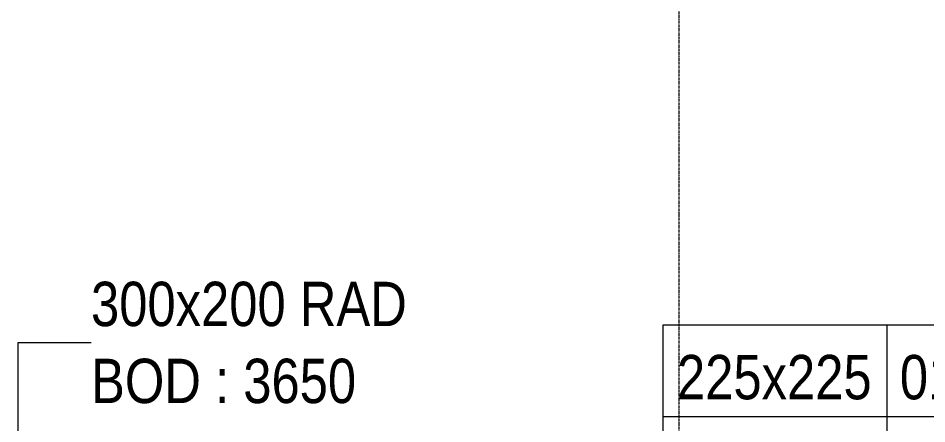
# Model space of a CAD drawing. Header units: inches. Extents: x -83664 to 20107, y -47222 to 19398.
# Drawn here: x 5447 to 10370, y -14205 to -12008 of the extents above; entities that cross this region are included whole.
import ezdxf

# ---------------------------------------------------------------- set-up
doc = ezdxf.new("R2010")
doc.units = ezdxf.units.IN
doc.header["$MEASUREMENT"] = 0
doc.linetypes.add('Grid Line', pattern=[22.225, 12.7, -3.175, 3.175, -3.175])
doc.layers.add('A-DETL', color=7, linetype='Continuous', lineweight=18, true_color=0x00a600)
for name, color, linetype, lineweight in [('G-ANNO-TEXT', 7, 'Continuous', 9), ('M-HVAC-DUCT-IDEN', 7, 'Continuous', 18), ('S-GRID', 7, 'Continuous', 9)]:
    doc.layers.add(name, color=color, linetype=linetype, lineweight=lineweight)
doc.styles.add('Arial Narrow_21', font='ARIALN.TTF', dxfattribs={"height": 240})

msp = doc.modelspace()

# ---------------------------------------------------------------- linework, layer by layer
at = {"layer": 'A-DETL', "color": 7, "lineweight": 9}
for p, q in [((10153.6, -13672.3), (10153.6, -14672.3)), ((8940.7, -14164.3), (11125.7, -14164.3))]:
    msp.add_line(p, q, dxfattribs=at)
at = {"layer": 'G-ANNO-TEXT', "flags": 128}
msp.add_lwpolyline([(8941.5, -13669.3), (11145, -13669.3), (11145, -14653.3), (8941.5, -14653.3)], close=True, dxfattribs=at)
at = {"layer": 'M-HVAC-DUCT-IDEN', "lineweight": 9}
for p, q in [((5446.9, -13765.1), (5841.5, -13765.1)), ((5446.9, -14557.2), (5446.9, -13765.1))]:
    msp.add_line(p, q, dxfattribs=at)
at = {"layer": 'S-GRID', "color": 254, "linetype": 'Grid Line', "true_color": 0xdcdcdc}
msp.add_line((9027.7, -44103.7), (9027.7, 15149.1), dxfattribs=at)

# ---------------------------------------------------------------- texts
at = {"layer": 'G-ANNO-TEXT', "insert": (9016.5, -13831.8), "char_height": 240, "width": 2441.138, "attachment_point": 1, "style": 'Arial Narrow_21'}
msp.add_mtext('225x225  01 N0', dxfattribs=at)
at = {"layer": 'M-HVAC-DUCT-IDEN', "lineweight": 9, "char_height": 240, "attachment_point": 1, "style": 'Arial Narrow_21'}
for s, insert, width in [('300x200 RAD', (5841.5, -13435.5), 2152.531), ('BOD : 3650', (5841.5, -13852.3), 1803.797)]:
    msp.add_mtext(s, dxfattribs=dict(at, insert=insert, width=width))

doc.saveas('drawing.dxf')
